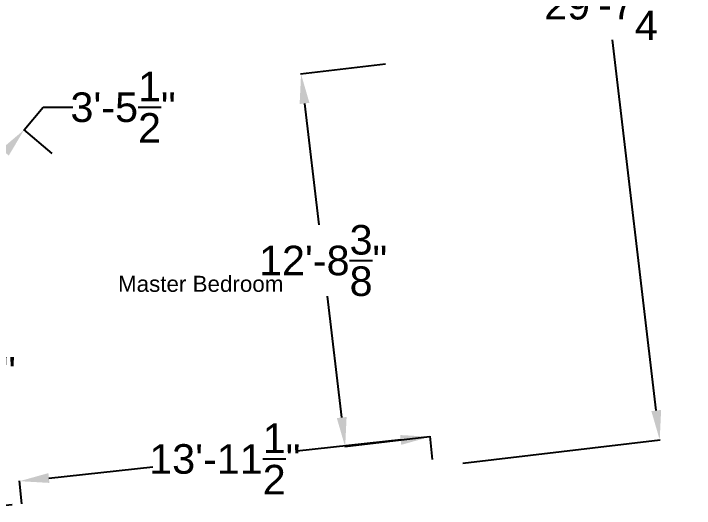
# Model space of a CAD drawing. Header units: inches. Extents: x 49 to 4147, y 45 to 8713.
# Drawn here: x 1576.4 to 1852.6, y 110.6 to 311.4 of the extents above; entities that cross this region are included whole.
import ezdxf

# ---------------------------------------------------------------- set-up
doc = ezdxf.new("R2010")
doc.units = ezdxf.units.IN
doc.header["$LTSCALE"] = 10
doc.header["$MEASUREMENT"] = 0
doc.layers.add('dim-u5', color=7, linetype='Continuous')
doc.styles.get("Standard").update_dxf_attribs({"font": 'arial.ttf'})
doc.dimstyles.get("Standard").update_dxf_attribs({"dimtxt": 12, "dimasz": 12, "dimexe": 0.18, "dimexo": 0.0625, "dimgap": 0.09, "dimtad": 0, "dimtih": 1, "dimtoh": 1, "dimdec": 3, "dimzin": 0, "dimdsep": 46, "dimlunit": 4, "dimtxsty": 'Standard', "dimcen": 0.09, "dimadec": 0, "dimazin": 0, "dimtfac": 1, "dimtdec": 3, "dimtofl": 0, "dimtmove": 0, "dimatfit": 3, "dimfxl": 1, "dimtolj": 1, "dimtzin": 0, "dimarcsym": 0})

# ---------------------------------------------------------------- blocks, each defined once
blk = doc.blocks.new('*D195')
at = {"layer": 'Defpoints', "color": 0, "transparency": 16777216}
for p in [(1716.98, 482.25), (1838.57, 138.38), (1758.68, 128.95)]:
    blk.add_point(p, dxfattribs=at)
at = {"layer": 'dim-u5', "color": 0, "lineweight": -2, "transparency": 16777216}
for p, q in [((1717.04, 482.26), (1797.04, 491.7)), ((1798.27, 479.76), (1816.03, 329.36)), ((1837.16, 150.3), (1819.41, 300.71)), ((1758.74, 128.96), (1838.75, 138.41))]:
    blk.add_line(p, q, dxfattribs=at)
at = {"layer": 'dim-u5', "color": 0, "transparency": 16777216}
for points in [[(1800.26, 480), (1796.29, 479.53), (1796.87, 491.68)], [(1839.15, 150.54), (1835.18, 150.07), (1838.57, 138.38)]]:
    blk.add_solid(points, dxfattribs=at)
at = {"layer": 'dim-u5', "color": 0, "transparency": 16777216, "insert": (1817.72, 315.03), "char_height": 12, "attachment_point": 5}
blk.add_mtext('\\A1;29\'-7{\\H1.000000x;\\S3/4;}"', dxfattribs=at)
blk = doc.blocks.new('*D298')
at = {"layer": 'Defpoints', "color": 0, "transparency": 16777216}
for p in [(1565.4, 222.92), (1561.23, 110.59), (1575.96, 112)]:
    blk.add_point(p, dxfattribs=at)
at = {"layer": 'dim-u5', "color": 0, "lineweight": -2, "transparency": 16777216}
for p, q in [((1565.33, 222.92), (1550.48, 221.5)), ((1551.8, 209.57), (1554.57, 180.51)), ((1560.09, 122.54), (1557.32, 151.6)), ((1575.9, 111.99), (1561.05, 110.58))]:
    blk.add_line(p, q, dxfattribs=at)
at = {"layer": 'dim-u5', "color": 0, "transparency": 16777216}
for points in [[(1553.79, 209.76), (1549.81, 209.38), (1550.66, 221.52)], [(1562.08, 122.73), (1558.1, 122.35), (1561.23, 110.59)]]:
    blk.add_solid(points, dxfattribs=at)
at = {"layer": 'dim-u5', "color": 0, "transparency": 16777216, "insert": (1555.95, 166.06), "char_height": 12, "attachment_point": 5}
blk.add_mtext('\\A1;9\'-3{\\H1.000000x;\\S3/8;}"', dxfattribs=at)
blk = doc.blocks.new('*D300')
at = {"layer": 'Defpoints', "color": 0, "transparency": 16777216}
for p in [(1745.41, 139.65), (1746.41, 130.41), (1579.82, 112.37)]:
    blk.add_point(p, dxfattribs=at)
at = {"layer": 'dim-u5', "color": 0, "lineweight": -2, "transparency": 16777216}
for p, q in [((1733.48, 138.36), (1691.29, 133.79)), ((1746.4, 130.47), (1745.39, 139.83)), ((1590.75, 122.91), (1632.94, 127.48)), ((1579.81, 112.44), (1578.8, 121.8))]:
    blk.add_line(p, q, dxfattribs=at)
at = {"layer": 'dim-u5', "color": 0, "transparency": 16777216}
for points in [[(1733.26, 140.35), (1733.69, 136.37), (1745.41, 139.65)], [(1590.53, 124.9), (1590.96, 120.92), (1578.82, 121.62)]]:
    blk.add_solid(points, dxfattribs=at)
at = {"layer": 'dim-u5', "color": 0, "transparency": 16777216, "insert": (1662.11, 130.64), "char_height": 12, "attachment_point": 5}
blk.add_mtext('\\A1;13\'-11{\\H1.000000x;\\S1/2;}"', dxfattribs=at)
blk = doc.blocks.new('*D301')
at = {"layer": 'Defpoints', "color": 0, "transparency": 16777216}
for p in [(1727.34, 290.91), (1745.23, 139.6), (1710.95, 135.55)]:
    blk.add_point(p, dxfattribs=at)
at = {"layer": 'dim-u5', "color": 0, "lineweight": -2, "transparency": 16777216}
for p, q in [((1727.27, 290.9), (1692.88, 286.83)), ((1694.47, 274.93), (1700.3, 225.65)), ((1709.54, 147.47), (1703.72, 196.75)), ((1745.17, 139.6), (1710.78, 135.53))]:
    blk.add_line(p, q, dxfattribs=at)
at = {"layer": 'dim-u5', "color": 0, "transparency": 16777216}
for points in [[(1696.45, 275.17), (1692.48, 274.7), (1693.06, 286.85)], [(1711.53, 147.7), (1707.56, 147.23), (1710.95, 135.55)]]:
    blk.add_solid(points, dxfattribs=at)
at = {"layer": 'dim-u5', "color": 0, "transparency": 16777216, "insert": (1702.01, 211.2), "char_height": 12, "attachment_point": 5}
blk.add_mtext('\\A1;12\'-8{\\H1.000000x;\\S3/8;}"', dxfattribs=at)
blk = doc.blocks.new('*D304')
at = {"layer": 'Defpoints', "color": 0, "transparency": 16777216}
for p in [(1580.69, 264.25), (1592.09, 254.63), (1565.33, 222.92)]:
    blk.add_point(p, dxfattribs=at)
at = {"layer": 'dim-u5', "color": 0, "lineweight": -2, "transparency": 16777216}
for p, q in [((1580.69, 264.25), (1588.43, 273.42)), ((1588.43, 273.42), (1600.43, 273.42)), ((1592.05, 254.67), (1580.55, 264.36)), ((1561.67, 241.71), (1572.95, 255.08)), ((1565.29, 222.96), (1553.79, 232.65))]:
    blk.add_line(p, q, dxfattribs=at)
at = {"layer": 'dim-u5', "color": 0, "transparency": 16777216}
for points in [[(1571.42, 256.37), (1574.48, 253.79), (1580.69, 264.25)], [(1560.14, 243), (1563.2, 240.42), (1553.93, 232.54)]]:
    blk.add_solid(points, dxfattribs=at)
at = {"layer": 'dim-u5', "color": 0, "transparency": 16777216, "insert": (1620.84, 273.42), "char_height": 12, "attachment_point": 5}
blk.add_mtext('\\A1;3\'-5{\\H1.000000x;\\S1/2;}"', dxfattribs=at)

msp = doc.modelspace()

# ---------------------------------------------------------------- texts
at = {"layer": 'dim-u5'}
msp.add_text('Master Bedroom', height=6.4988452, dxfattribs=at).set_placement((1618.78759, 198.47673))

# ---------------------------------------------------------------- dimensions: what is measured, and where the dimension line sits
for p1, p2, distance, picture, middle in [((1716.97935, 482.25209), (1758.68202, 128.95485), 80.44138, '*D195', (1817.71746, 315.03318)), ((1727.33604, 290.90505), (1745.23101, 139.60243), -34.51616, '*D301', (1702.00628, 211.19968)), ((1565.33412, 222.9165), (1592.09397, 254.62524), 14.91943, '*D304', (1620.84217, 273.41822)), ((1565.39634, 222.92242), (1575.96083, 111.99668), -14.79964, '*D298', (1555.94561, 166.0564)), ((1579.81863, 112.37367), (1746.40751, 130.40636), 9.29928, '*D300', (1662.1123, 130.63528))]:
    dim = msp.add_aligned_dim(p1=p1, p2=p2, distance=distance, dimstyle='Standard', dxfattribs=at)
    dim.commit()
    dim.dimension.update_dxf_attribs({"geometry": picture, "text_midpoint": middle})

doc.saveas('drawing.dxf')
